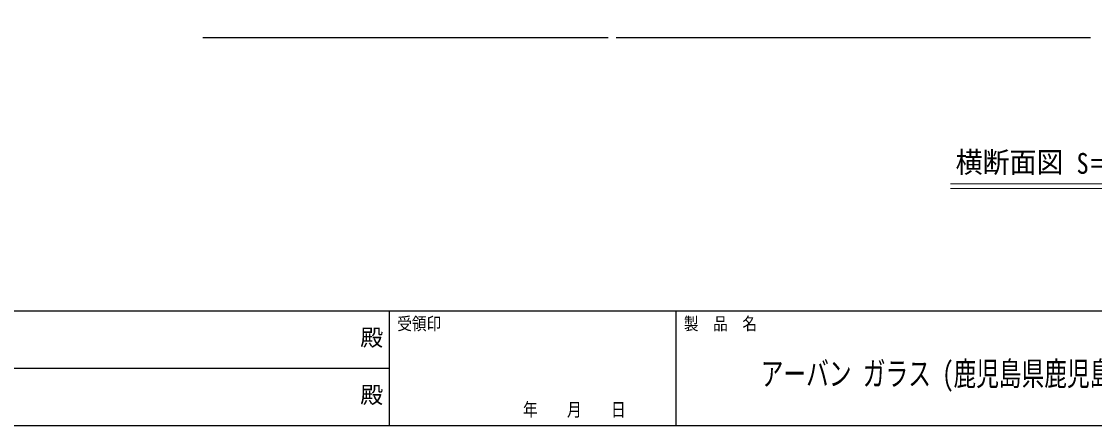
# Model space of a CAD drawing. Units: millimetres at full size, sheet at 1:5; details may follow other scales. Extents: x -1050 to 1050, y -742 to 742.
# Drawn here: x -264 to 398, y -708 to -458 of the extents above; entities that cross this region are included whole.
import ezdxf
from ezdxf.enums import TextEntityAlignment as Align

# ---------------------------------------------------------------- set-up
doc = ezdxf.new("R2010")
doc.units = ezdxf.units.MM
doc.header["$LTSCALE"] = 5
doc.layers.add('0-1_躯体', color=134, linetype='Continuous')
doc.layers.add('1-5_図枠1_1', color=7, linetype='Continuous')
doc.layers.add('0-9_文字', color=3, linetype='Continuous', lineweight=20)
doc.styles.add('ＭＳ ゴシック', font='')
doc.styles.add('ＭＳ 明朝', font='')
doc.styles.get('ＭＳ ゴシック').set_extended_font_data('MS Gothic')
doc.styles.get('ＭＳ 明朝').set_extended_font_data('MS Mincho')

msp = doc.modelspace()

# ---------------------------------------------------------------- linework, layer by layer
at = {"layer": '0-1_躯体'}
for p, q in [((-151.98, -468.293), (98.02, -468.293)), ((103.02, -468.293), (395.52, -468.293))]:
    msp.add_line(p, q, dxfattribs=at)
at = {"layer": '0-9_文字'}
for p, q in [((429.008, -558.439), (309.255, -558.439)), ((429.008, -561.439), (309.255, -561.439))]:
    msp.add_line(p, q, dxfattribs=at)
at = {"layer": '1-5_図枠1_1'}
for p, q in [((-990, -636.793), (990, -636.793)), ((-37.121, -636.793), (-37.121, -707.5)), ((139.646, -636.793), (139.646, -707.5)), ((-990, -672.146), (-37.121, -672.146))]:
    msp.add_line(p, q, dxfattribs=at)
msp.add_lwpolyline([(-990, 682.5), (-990, -707.5), (990, -707.5)], dxfattribs=at)

# ---------------------------------------------------------------- texts
at = {"layer": '0-9_文字', "style": 'ＭＳ ゴシック', "width": 0.95}
msp.add_text('横断面図', height=12.83, dxfattribs=at).set_placement((312.321, -555.439), align=Align.BOTTOM_LEFT)
at = {"layer": '0-9_文字', "insert": (386.925, -555.439), "char_height": 12.83, "attachment_point": 7, "style": 'ＭＳ ゴシック'}
msp.add_mtext('\\T1.17;\\W0.85;S=1/5', dxfattribs=at)
at = {"layer": '1-5_図枠1_1'}
for s, height, style, width, p in [('受領印', 7.776, 'ＭＳ 明朝', 0.85, (-32.071, -650.934)), ('製\u3000品\u3000名', 7.776, 'ＭＳ 明朝', 0.85, (144.696, -650.934)), ('アーバン ガラス (鹿児島県鹿児島市中央町）', 14.66, 'ＭＳ ゴシック', 0.7, (192.133, -687.248)), ('年\u3000\u3000月\u3000\u3000日', 8.294, 'ＭＳ 明朝', 0.8, (45.454, -704.318))]:
    msp.add_text(s, height=height, dxfattribs=dict(at, style=style, width=width)).set_placement(p, align=Align.BOTTOM_LEFT)
at = {"layer": '1-5_図枠1_1', "style": 'ＭＳ 明朝'}
for p in [(-54.956, -661.527), (-54.956, -696.88)]:
    msp.add_text('殿', height=10.37, dxfattribs=at).set_placement(p, align=Align.BOTTOM_LEFT)

doc.saveas('drawing.dxf')
